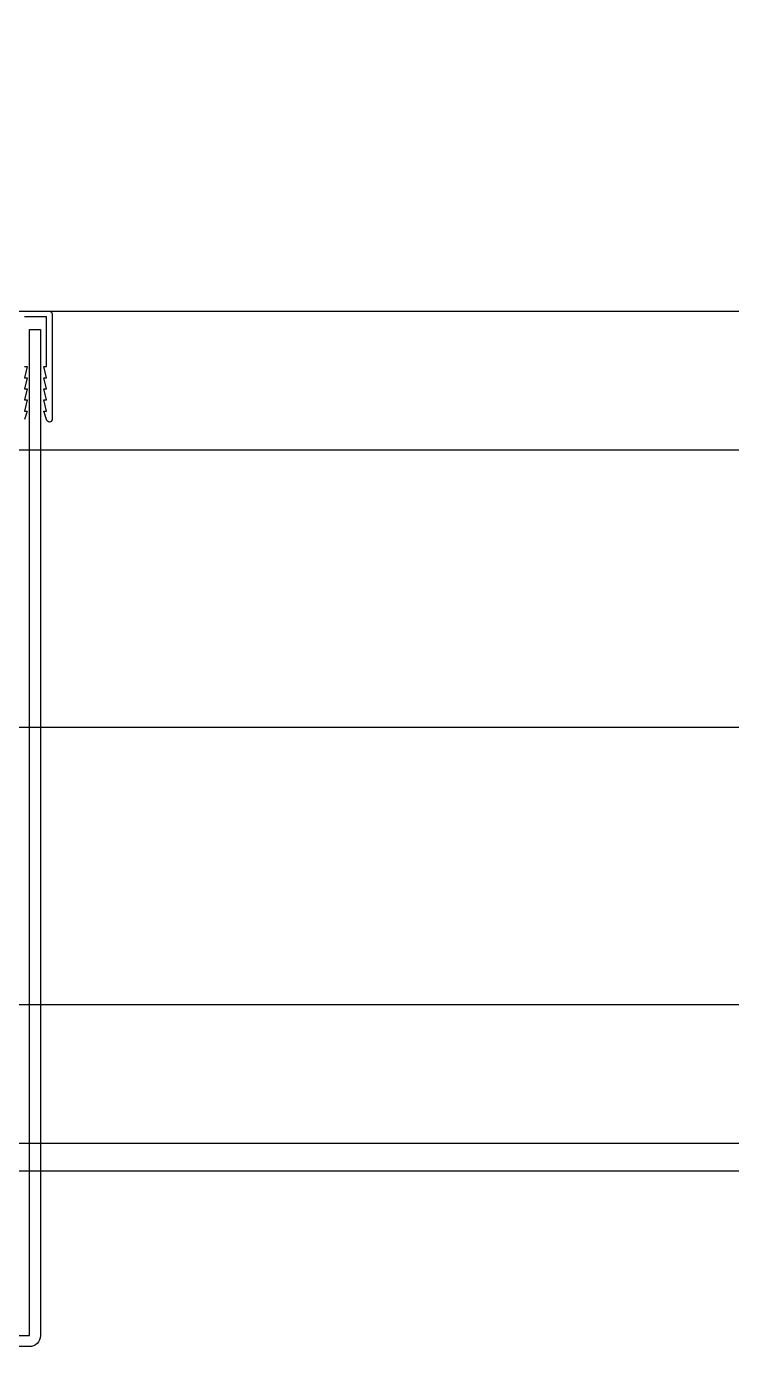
# Model space of a CAD drawing. Header units: inches. Extents: x 21 to 32698, y 13 to 3712.
# Drawn here: x 12223.52 to 12236.24, y 963.41 to 987.22 of the extents above; entities that cross this region are included whole.
import ezdxf

# ---------------------------------------------------------------- set-up
doc = ezdxf.new("R2010")
doc.units = ezdxf.units.IN
doc.header["$MEASUREMENT"] = 0
doc.set_wipeout_variables(frame=1)
doc.linetypes.add('DOT', pattern=[6.35, 0, -6.35])
for name, color, linetype, lineweight in [('Z_MİM_-KM-BEAM-RAY', 8, 'DOT', 25), ('Z_MİM_-KM-GLAZ', 8, 'Continuous', 25), ('Z_MİM_-KM-IZO-THERMAL', 8, 'Continuous', 25), ('Z_MİM_-KM-IZO-THERMAL-ROCKWOOL', 8, 'BATTING', 25), ('Z_MİM_-KM-PAINT', 8, 'Continuous', 25), ('Z_MİM_-KM-WALL-PL', 8, 'Continuous', 25), ('Z_MİM_-KM-WALL-PLASTER', 8, 'Continuous', 25), ('Z_MİM_MYM_alüminyum levha', 8, 'Continuous', 25)]:
    doc.layers.add(name, color=color, linetype=linetype, lineweight=lineweight)
doc.linetypes.add('BATTING', pattern='A,0.00254,-2.54,[134,ltypeshp.shx,S=2.54,R=0,X=-2.54,Y=0],-5.08,[134,ltypeshp.shx,S=2.54,R=180,X=2.54,Y=0],-2.54', length=10.16254)

# ---------------------------------------------------------------- blocks, each defined once
blk = doc.blocks.new('-KM_Kiriş İzi-1K')
at = {"layer": 'Z_MİM_-KM-BEAM-RAY'}
blk.add_line((2749.999, 0), (3475.001, 0), dxfattribs=at)
blk = doc.blocks.new('-KM-AL1 150_900')
blk.add_wipeout([(151.488, -34.02), (151.726, -15.48), (149.45, -15.45), (149.45, 7.15), (9.45, 7.15), (9.45, -15.45), (7.398, -15.45), (7.567, -34.061)])
for points in [[(151.226, -16.45), (151.276, -16.45), (151.226, -16.65), (151.276, -16.65), (151.226, -16.85), (151.276, -16.85), (151.226, -17.05), (151.276, -17.05), (151.226, -17.25), (151.276, -17.25), (151.226, -17.401, -0.414214)], [(149.576, -15.45), (151.676, -15.45, -0.414214), (151.726, -15.5), (151.726, -17.401, -0.414214), (151.676, -17.45), (151.676, -17.45, -0.41126), (151.626, -17.401), (151.576, -17.25), (151.626, -17.25), (151.576, -17.05), (151.626, -17.05), (151.576, -16.85), (151.626, -16.85), (151.576, -16.65), (151.626, -16.65), (151.576, -16.45), (151.626, -16.45), (151.626, -15.55), (151.226, -15.55)]]:
    blk.add_lwpolyline(points, format="xyb")
at = {"layer": 'Z_MİM_MYM_alüminyum levha', "elevation": 0.002}
blk.add_lwpolyline([(151.515, -15.781, 0.414214), (151.515, -15.781), (151.515, -20.392), (151.515, -33.92, -0.414214), (151.315, -34.12), (144.749, -34.12), (144.749, -33.92), (151.315, -33.92, 0.414214), (151.315, -33.92), (151.315, -20.392), (151.315, -15.781, -0.000012), (151.315, -15.781), (151.515, -15.781)], format="xyb", dxfattribs=at)

msp = doc.modelspace()

# ---------------------------------------------------------------- block references
at = {"layer": 'Z_MİM_-KM-BEAM-RAY'}
msp.add_blockref('-KM_Kiriş İzi-1K', (9331.714, 982.083), dxfattribs=at)

# ---------------------------------------------------------------- next in the draw order: block references
at = {"layer": 'Z_MİM_-KM-GLAZ'}
msp.add_blockref('-KM-AL1 150_900', (12072.263, 997.533), dxfattribs=at)

# ---------------------------------------------------------------- next in the draw order: linework, layer by layer
at = {"layer": 'Z_MİM_-KM-IZO-THERMAL'}
msp.add_lwpolyline([(11329.214, 1162.159), (11329.214, 969.583), (12844.215, 969.583), (12844.215, 2594.584), (9029.215, 2594.584), (9029.215, 1624.583), (9319.214, 1624.583), (9319.214, 969.583), (10654.214, 969.583), (10654.214, 1161.832)], dxfattribs=at)
at = {"layer": 'Z_MİM_-KM-IZO-THERMAL-ROCKWOOL', "ltscale": 0.45}
msp.add_lwpolyline([(11334.214, 1162.159), (11334.214, 974.583), (12839.215, 974.583), (12839.215, 2589.584), (9034.215, 2589.584), (9034.215, 1629.583), (9324.214, 1629.583), (9324.214, 974.583), (10649.214, 974.583), (10649.214, 1161.832)], dxfattribs=at)
at = {"layer": 'Z_MİM_-KM-PAINT'}
msp.add_lwpolyline([(11326.214, 1162.159), (11326.214, 966.583), (12847.215, 966.583), (12847.215, 2597.584), (9026.215, 2597.584), (9026.215, 1621.583), (9316.214, 1621.583), (9316.214, 966.583), (10657.214, 966.583), (10657.214, 1161.832)], dxfattribs=at)
at = {"layer": 'Z_MİM_-KM-WALL-PL'}
msp.add_lwpolyline([(11341.714, 1162.159), (11341.714, 982.083), (12831.715, 982.083), (12831.715, 2582.084), (9041.715, 2582.084), (9041.715, 1637.083), (9331.714, 1637.083), (9331.714, 982.083), (10641.714, 982.083), (10641.714, 1161.832)], dxfattribs=at)
at = {"layer": 'Z_MİM_-KM-WALL-PLASTER'}
for points in [[(11326.714, 1162.159), (11326.714, 967.083), (12846.715, 967.083), (12846.715, 2597.084), (9026.715, 2597.084), (9026.715, 1622.083), (9316.714, 1622.083), (9316.714, 967.083), (10656.714, 967.083), (10656.714, 1161.832)], [(11339.214, 1162.159), (11339.214, 979.583), (12834.215, 979.583), (12834.215, 2584.584), (9039.215, 2584.584), (9039.215, 1634.583), (9329.214, 1634.583), (9329.214, 979.583), (10644.214, 979.583), (10644.214, 1161.832)]]:
    msp.add_lwpolyline(points, dxfattribs=at)

doc.saveas('drawing.dxf')
